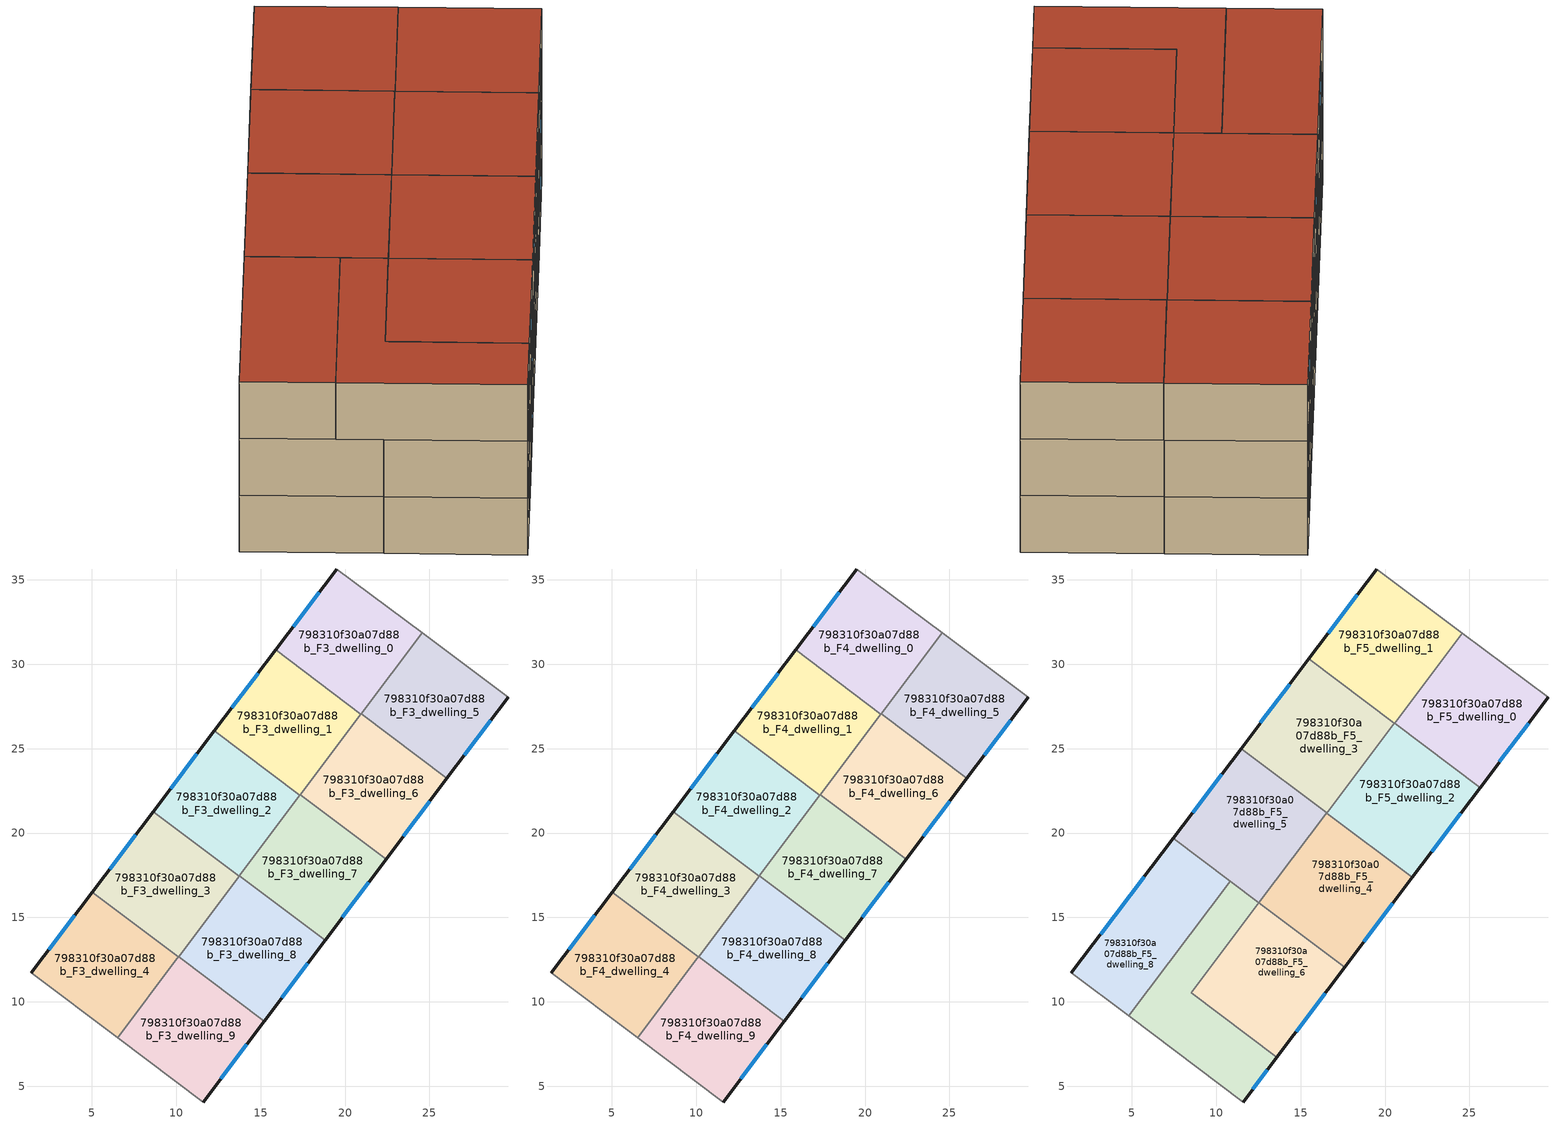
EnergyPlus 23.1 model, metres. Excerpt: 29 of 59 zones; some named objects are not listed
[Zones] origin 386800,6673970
798310f30a07d88b_F3_dwelling_0
 floor to 798310f30a07d88b_F2_dwelling_0 (EU_floor_Construction): 24.57,31.86 20.94,27.04 15.88,30.85 19.51,35.64 z9
 wall outside (EU_wall_Construction): 19.51,35.64 15.88,30.85 z9:12
 wall to 798310f30a07d88b_F3_dwelling_1 (EU_wall_Construction): 15.88,30.85 20.94,27.04 z9:12
 wall adiabatic (EU_wall_Construction): 20.96,27.07 24.57,31.86 19.51,35.64 z9:12
 wall to 798310f30a07d88b_F3_dwelling_6 (EU_wall_Construction): 20.94,27.04 20.96,27.07 z9:12
 window (EU_Window_Construction): 18.47,34.27 16.92,32.22 z9.86:11.14
798310f30a07d88b_F3_dwelling_1
 floor to 798310f30a07d88b_F2_dwelling_1 (EU_floor_Construction): 20.94,27.04 17.33,22.24 12.26,26.06 15.88,30.85 z9
 wall outside (EU_wall_Construction): 15.88,30.85 12.26,26.06 z9:12
 wall to 798310f30a07d88b_F3_dwelling_2 (EU_wall_Construction): 12.26,26.06 17.33,22.24 z9:12
 wall to 798310f30a07d88b_F3_dwelling_6 (EU_wall_Construction): 17.35,22.27 20.94,27.04 z9:12
 wall to 798310f30a07d88b_F3_dwelling_7 (EU_wall_Construction): 17.33,22.24 17.35,22.27 z9:12
 window (EU_Window_Construction): 14.85,29.48 13.29,27.43 z9.86:11.14
798310f30a07d88b_F3_dwelling_2
 floor to 798310f30a07d88b_F2_dwelling_2 (EU_floor_Construction): 17.33,22.24 13.72,17.45 8.64,21.27 12.26,26.06 z9
 wall outside (EU_wall_Construction): 12.26,26.06 8.64,21.27 z9:12
 wall to 798310f30a07d88b_F3_dwelling_3 (EU_wall_Construction): 8.64,21.27 13.72,17.45 z9:12
 wall to 798310f30a07d88b_F3_dwelling_7 (EU_wall_Construction): 13.74,17.48 17.33,22.24 z9:12
 wall to 798310f30a07d88b_F3_dwelling_8 (EU_wall_Construction): 13.72,17.45 13.74,17.48 z9:12
 window (EU_Window_Construction): 11.22,24.69 9.67,22.64 z9.86:11.14
798310f30a07d88b_F3_dwelling_3
 floor to 798310f30a07d88b_F2_dwelling_3 (EU_floor_Construction): 13.72,17.45 10.11,12.66 5.03,16.49 8.64,21.27 z9
 wall outside (EU_wall_Construction): 8.64,21.27 5.03,16.49 z9:12
 wall to 798310f30a07d88b_F3_dwelling_4 (EU_wall_Construction): 5.03,16.49 10.11,12.66 z9:12
 wall to 798310f30a07d88b_F3_dwelling_8 (EU_wall_Construction): 10.13,12.68 13.72,17.45 z9:12
 wall to 798310f30a07d88b_F3_dwelling_9 (EU_wall_Construction): 10.11,12.66 10.13,12.68 z9:12
 window (EU_Window_Construction): 7.61,19.91 6.06,17.86 z9.86:11.14
798310f30a07d88b_F3_dwelling_4
 floor to 798310f30a07d88b_F2_dwelling_4 (EU_floor_Construction): 10.11,12.66 6.52,7.89 1.42,11.72 5.03,16.49 z9
 wall outside (EU_wall_Construction): 5.03,16.49 1.42,11.72 z9:12
 wall adiabatic (EU_wall_Construction): 1.42,11.72 6.52,7.89 z9:12
 wall to 798310f30a07d88b_F3_dwelling_9 (EU_wall_Construction): 6.52,7.89 10.11,12.66 z9:12
 window (EU_Window_Construction): 4,15.13 2.45,13.09 z9.86:11.14
798310f30a07d88b_F3_dwelling_5
 floor to 798310f30a07d88b_F2_dwelling_5 (EU_floor_Construction): 29.65,28.05 26.03,23.25 20.96,27.07 24.57,31.86 z9
 wall outside (EU_wall_Construction): 26.03,23.25 29.65,28.05 z9:12
 wall to 798310f30a07d88b_F3_dwelling_6 (EU_wall_Construction): 20.96,27.07 26.03,23.25 z9:12
 wall adiabatic (EU_wall_Construction): 29.65,28.05 24.57,31.86 20.96,27.07 z9:12
 window (EU_Window_Construction): 27.07,24.62 28.62,26.68 z9.86:11.14
798310f30a07d88b_F3_dwelling_6
 floor to 798310f30a07d88b_F2_dwelling_6 (EU_floor_Construction): 26.03,23.25 22.42,18.45 17.35,22.27 20.96,27.07 z9
 wall outside (EU_wall_Construction): 22.42,18.45 26.03,23.25 z9:12
 wall to 798310f30a07d88b_F3_dwelling_7 (EU_wall_Construction): 17.35,22.27 22.42,18.45 z9:12
 window (EU_Window_Construction): 23.46,19.82 25,21.88 z9.86:11.14
798310f30a07d88b_F3_dwelling_7
 floor to 798310f30a07d88b_F2_dwelling_7 (EU_floor_Construction): 22.42,18.45 18.81,13.66 13.74,17.48 17.35,22.27 z9
 wall outside (EU_wall_Construction): 18.81,13.66 22.42,18.45 z9:12
 wall to 798310f30a07d88b_F3_dwelling_8 (EU_wall_Construction): 13.74,17.48 18.81,13.66 z9:12
 window (EU_Window_Construction): 19.85,15.03 21.39,17.08 z9.86:11.14
798310f30a07d88b_F3_dwelling_8
 floor to 798310f30a07d88b_F2_dwelling_8 (EU_floor_Construction): 18.81,13.66 15.2,8.86 10.13,12.68 13.74,17.48 z9
 wall outside (EU_wall_Construction): 15.2,8.86 18.81,13.66 z9:12
 wall to 798310f30a07d88b_F3_dwelling_9 (EU_wall_Construction): 10.13,12.68 15.2,8.86 z9:12
 window (EU_Window_Construction): 16.23,10.23 17.78,12.29 z9.86:11.14
798310f30a07d88b_F3_dwelling_9
 floor to 798310f30a07d88b_F2_dwelling_9 (EU_floor_Construction): 15.2,8.86 11.59,4.07 6.52,7.89 10.13,12.68 z9
 wall outside (EU_wall_Construction): 11.59,4.07 15.2,8.86 z9:12
 wall adiabatic (EU_wall_Construction): 6.52,7.89 11.59,4.07 z9:12
 window (EU_Window_Construction): 12.62,5.44 14.17,7.49 z9.86:11.14
798310f30a07d88b_F4_dwelling_0
 floor to 798310f30a07d88b_F3_dwelling_0 (EU_floor_Construction): 24.57,31.86 20.94,27.04 15.88,30.85 19.51,35.64 z12
 wall outside (EU_wall_Construction): 19.51,35.64 15.88,30.85 z12:15
 wall to 798310f30a07d88b_F4_dwelling_1 (EU_wall_Construction): 15.88,30.85 20.94,27.04 z12:15
 wall adiabatic (EU_wall_Construction): 20.96,27.07 24.57,31.86 19.51,35.64 z12:15
 wall to 798310f30a07d88b_F4_dwelling_6 (EU_wall_Construction): 20.94,27.04 20.96,27.07 z12:15
 window (EU_Window_Construction): 18.47,34.27 16.92,32.22 z12.86:14.14
 ceiling adiabatic (EU_roof_Construction): 20.94,27.04 24.57,31.86 19.51,35.64 15.88,30.85 z15
798310f30a07d88b_F4_dwelling_1
 floor to 798310f30a07d88b_F3_dwelling_1 (EU_floor_Construction): 20.94,27.04 17.33,22.24 12.26,26.06 15.88,30.85 z12
 wall outside (EU_wall_Construction): 15.88,30.85 12.26,26.06 z12:15
 wall to 798310f30a07d88b_F4_dwelling_2 (EU_wall_Construction): 12.26,26.06 17.33,22.24 z12:15
 wall to 798310f30a07d88b_F4_dwelling_6 (EU_wall_Construction): 17.35,22.27 20.94,27.04 z12:15
 wall to 798310f30a07d88b_F4_dwelling_7 (EU_wall_Construction): 17.33,22.24 17.35,22.27 z12:15
 window (EU_Window_Construction): 14.85,29.48 13.29,27.43 z12.86:14.14
 ceiling adiabatic (EU_roof_Construction): 17.33,22.24 20.55,26.52 15.49,30.33 12.26,26.06 z15
798310f30a07d88b_F4_dwelling_2
 floor to 798310f30a07d88b_F3_dwelling_2 (EU_floor_Construction): 17.33,22.24 13.72,17.45 8.64,21.27 12.26,26.06 z12
 wall outside (EU_wall_Construction): 12.26,26.06 8.64,21.27 z12:15
 wall to 798310f30a07d88b_F4_dwelling_3 (EU_wall_Construction): 8.64,21.27 13.72,17.45 z12:15
 wall to 798310f30a07d88b_F4_dwelling_7 (EU_wall_Construction): 13.74,17.48 17.33,22.24 z12:15
 wall to 798310f30a07d88b_F4_dwelling_8 (EU_wall_Construction): 13.72,17.45 13.74,17.48 z12:15
 window (EU_Window_Construction): 11.22,24.69 9.67,22.64 z12.86:14.14
798310f30a07d88b_F4_dwelling_3
 floor to 798310f30a07d88b_F3_dwelling_3 (EU_floor_Construction): 13.72,17.45 10.11,12.66 5.03,16.49 8.64,21.27 z12
 wall outside (EU_wall_Construction): 8.64,21.27 5.03,16.49 z12:15
 wall to 798310f30a07d88b_F4_dwelling_4 (EU_wall_Construction): 5.03,16.49 10.11,12.66 z12:15
 wall to 798310f30a07d88b_F4_dwelling_8 (EU_wall_Construction): 10.13,12.68 13.72,17.45 z12:15
 wall to 798310f30a07d88b_F4_dwelling_9 (EU_wall_Construction): 10.11,12.66 10.13,12.68 z12:15
 window (EU_Window_Construction): 7.61,19.91 6.06,17.86 z12.86:14.14
798310f30a07d88b_F4_dwelling_4
 floor to 798310f30a07d88b_F3_dwelling_4 (EU_floor_Construction): 10.11,12.66 6.52,7.89 1.42,11.72 5.03,16.49 z12
 wall outside (EU_wall_Construction): 5.03,16.49 1.42,11.72 z12:15
 wall adiabatic (EU_wall_Construction): 1.42,11.72 6.52,7.89 z12:15
 wall to 798310f30a07d88b_F4_dwelling_9 (EU_wall_Construction): 6.52,7.89 10.11,12.66 z12:15
 window (EU_Window_Construction): 4,15.13 2.45,13.09 z12.86:14.14
798310f30a07d88b_F4_dwelling_5
 floor to 798310f30a07d88b_F3_dwelling_5 (EU_floor_Construction): 29.65,28.05 26.03,23.25 20.96,27.07 24.57,31.86 z12
 wall outside (EU_wall_Construction): 26.03,23.25 29.65,28.05 z12:15
 wall to 798310f30a07d88b_F4_dwelling_6 (EU_wall_Construction): 20.96,27.07 26.03,23.25 z12:15
 wall adiabatic (EU_wall_Construction): 29.65,28.05 24.57,31.86 20.96,27.07 z12:15
 window (EU_Window_Construction): 27.07,24.62 28.62,26.68 z12.86:14.14
 ceiling adiabatic (EU_roof_Construction): 26.03,23.25 29.65,28.05 24.58,31.84 20.98,27.06 z15
798310f30a07d88b_F4_dwelling_6
 floor to 798310f30a07d88b_F3_dwelling_6 (EU_floor_Construction): 26.03,23.25 22.42,18.45 17.35,22.27 20.96,27.07 z12
 wall outside (EU_wall_Construction): 22.42,18.45 26.03,23.25 z12:15
 wall to 798310f30a07d88b_F4_dwelling_7 (EU_wall_Construction): 17.35,22.27 22.42,18.45 z12:15
 window (EU_Window_Construction): 23.46,19.82 25,21.88 z12.86:14.14
798310f30a07d88b_F4_dwelling_7
 floor to 798310f30a07d88b_F3_dwelling_7 (EU_floor_Construction): 22.42,18.45 18.81,13.66 13.74,17.48 17.35,22.27 z12
 wall outside (EU_wall_Construction): 18.81,13.66 22.42,18.45 z12:15
 wall to 798310f30a07d88b_F4_dwelling_8 (EU_wall_Construction): 13.74,17.48 18.81,13.66 z12:15
 window (EU_Window_Construction): 19.85,15.03 21.39,17.08 z12.86:14.14
798310f30a07d88b_F4_dwelling_8
 floor to 798310f30a07d88b_F3_dwelling_8 (EU_floor_Construction): 18.81,13.66 15.2,8.86 10.13,12.68 13.74,17.48 z12
 wall outside (EU_wall_Construction): 15.2,8.86 18.81,13.66 z12:15
 wall to 798310f30a07d88b_F4_dwelling_9 (EU_wall_Construction): 10.13,12.68 15.2,8.86 z12:15
 window (EU_Window_Construction): 16.23,10.23 17.78,12.29 z12.86:14.14
798310f30a07d88b_F4_dwelling_9
 floor to 798310f30a07d88b_F3_dwelling_9 (EU_floor_Construction): 15.2,8.86 11.59,4.07 6.52,7.89 10.13,12.68 z12
 wall outside (EU_wall_Construction): 11.59,4.07 15.2,8.86 z12:15
 wall adiabatic (EU_wall_Construction): 6.52,7.89 11.59,4.07 z12:15
 window (EU_Window_Construction): 12.62,5.44 14.17,7.49 z12.86:14.14
798310f30a07d88b_F5_dwelling_0
 floor to 798310f30a07d88b_F4_dwelling_6 (EU_floor_Construction): 26.03,23.25 25.62,22.7 20.57,26.51 20.98,27.06 z15
 floor adiabatic (EU_floor_Construction): 29.65,28.05 25.62,22.7 26.03,23.25 20.98,27.06 24.58,31.84 z15
 wall outside (EU_wall_Construction): 25.62,22.7 29.65,28.05 z15:18
 wall to 798310f30a07d88b_F5_dwelling_1 (EU_wall_Construction): 24.58,31.84 20.57,26.51 z15:18
 wall adiabatic (EU_wall_Construction): 29.65,28.05 24.58,31.84 z15:18
 wall to 798310f30a07d88b_F5_dwelling_2 (EU_wall_Construction): 20.57,26.51 25.62,22.7 z15:18
 window (EU_Window_Construction): 26.77,24.23 28.5,26.52 z15.86:17.14
 roof outside (EU_roof_Construction): 25.62,22.7 29.65,28.05 24.58,31.84 20.57,26.51 z18
798310f30a07d88b_F5_dwelling_1
 floor to 798310f30a07d88b_F4_dwelling_1 (EU_floor_Construction): 20.94,27.04 20.55,26.52 15.49,30.33 15.88,30.85 z15
 floor to 798310f30a07d88b_F4_dwelling_5 (EU_floor_Construction): 24.58,31.84 20.98,27.06 20.96,27.07 24.57,31.86 z15
 floor to 798310f30a07d88b_F4_dwelling_6 (EU_floor_Construction): 20.98,27.06 20.57,26.51 20.55,26.52 20.96,27.07 z15
 floor adiabatic (EU_floor_Construction): 24.57,31.86 20.94,27.04 15.88,30.85 19.51,35.64 24.58,31.84 z15
 wall outside (EU_wall_Construction): 19.51,35.64 15.49,30.33 z15:18
 wall adiabatic (EU_wall_Construction): 24.58,31.84 19.51,35.64 z15:18
 wall to 798310f30a07d88b_F5_dwelling_3 (EU_wall_Construction): 15.49,30.33 20.55,26.52 z15:18
 wall to 798310f30a07d88b_F5_dwelling_2 (EU_wall_Construction): 20.55,26.52 20.57,26.51 z15:18
 window (EU_Window_Construction): 18.36,34.13 16.64,31.85 z15.86:17.14
 roof outside (EU_roof_Construction): 20.57,26.51 24.58,31.84 19.51,35.64 15.49,30.33 z18
798310f30a07d88b_F5_dwelling_2
 floor to 798310f30a07d88b_F4_dwelling_6 (EU_floor_Construction): 25.62,22.7 22.42,18.45 17.36,22.27 20.55,26.52 z15
 floor to 798310f30a07d88b_F4_dwelling_7 (EU_floor_Construction): 22.42,18.45 21.61,17.37 16.54,21.19 17.36,22.27 z15
 wall outside (EU_wall_Construction): 21.61,17.37 25.62,22.7 z15:18
 wall to 798310f30a07d88b_F5_dwelling_3 (EU_wall_Construction): 20.55,26.52 16.54,21.19 z15:18
 wall to 798310f30a07d88b_F5_dwelling_4 (EU_wall_Construction): 16.54,21.19 21.61,17.37 z15:18
 window (EU_Window_Construction): 22.76,18.89 24.48,21.18 z15.86:17.14
 roof outside (EU_roof_Construction): 21.61,17.37 25.62,22.7 20.55,26.52 16.54,21.19 z18
798310f30a07d88b_F5_dwelling_3
 floor to 798310f30a07d88b_F4_dwelling_2 (EU_floor_Construction): 17.33,22.24 16.54,21.19 11.47,25.01 12.26,26.06 z15
 floor adiabatic (EU_floor_Construction): 20.55,26.52 16.54,21.19 17.33,22.24 12.26,26.06 15.49,30.33 z15
 wall outside (EU_wall_Construction): 15.49,30.33 11.47,25.01 z15:18
 wall to 798310f30a07d88b_F5_dwelling_5 (EU_wall_Construction): 11.47,25.01 16.53,21.19 z15:18
 window (EU_Window_Construction): 14.34,28.81 12.61,26.53 z15.86:17.14
 roof outside (EU_roof_Construction): 16.54,21.19 20.55,26.52 15.49,30.33 11.47,25.01 z18
798310f30a07d88b_F5_dwelling_4
 floor to 798310f30a07d88b_F4_dwelling_7 (EU_floor_Construction): 21.61,17.37 18.81,13.66 13.74,17.48 16.54,21.19 z15
 floor to 798310f30a07d88b_F4_dwelling_8 (EU_floor_Construction): 18.81,13.66 17.6,12.05 12.53,15.87 13.74,17.48 z15
 wall outside (EU_wall_Construction): 17.6,12.05 21.61,17.37 z15:18
 wall to 798310f30a07d88b_F5_dwelling_5 (EU_wall_Construction): 16.53,21.19 12.53,15.87 z15:18
 wall to 798310f30a07d88b_F5_dwelling_6 (EU_wall_Construction): 12.53,15.87 17.6,12.05 z15:18
 window (EU_Window_Construction): 18.74,13.57 20.46,15.85 z15.86:17.14
 roof outside (EU_roof_Construction): 17.6,12.05 21.61,17.37 16.53,21.19 12.53,15.87 z18
798310f30a07d88b_F5_dwelling_5
 floor to 798310f30a07d88b_F4_dwelling_2 (EU_floor_Construction): 16.53,21.19 13.72,17.45 8.64,21.27 11.47,25.01 z15
 floor to 798310f30a07d88b_F4_dwelling_3 (EU_floor_Construction): 13.72,17.45 12.53,15.87 7.45,19.69 8.64,21.27 z15
 wall outside (EU_wall_Construction): 11.47,25.01 7.45,19.69 z15:18
 wall to 798310f30a07d88b_F5_dwelling_8 (EU_wall_Construction): 7.45,19.69 10.82,17.15 z15:18
 wall to 798310f30a07d88b_F5_dwelling_7 (EU_wall_Construction): 10.82,17.15 12.52,15.87 z15:18
 window (EU_Window_Construction): 10.32,23.49 8.59,21.21 z15.86:17.14
 roof outside (EU_roof_Construction): 12.53,15.87 16.53,21.19 11.47,25.01 7.45,19.69 z18
798310f30a07d88b_F5_dwelling_6
 floor outside (EU_floor_Construction): 12.52,15.87 10.13,12.68 8.52,10.55 z15
 floor to 798310f30a07d88b_F4_dwelling_8 (EU_floor_Construction): 17.6,12.05 15.2,8.86 10.13,12.68 12.53,15.87 z15
 floor to 798310f30a07d88b_F4_dwelling_9 (EU_floor_Construction): 15.2,8.86 13.59,6.73 8.52,10.55 10.13,12.68 z15
 wall outside (EU_wall_Construction): 13.59,6.73 17.6,12.05 z15:18
 wall to 798310f30a07d88b_F5_dwelling_7 (EU_wall_Construction): 12.52,15.87 8.51,10.55 13.59,6.73 z15:18
 window (EU_Window_Construction): 14.74,8.25 16.45,10.53 z15.86:17.14
 roof outside (EU_roof_Construction): 13.59,6.73 17.6,12.05 12.52,15.87 8.51,10.55 z18
798310f30a07d88b_F5_dwelling_7
 floor to 798310f30a07d88b_F4_dwelling_4 (EU_floor_Construction): 10.11,12.67 8.51,10.55 6.52,7.89 4.82,9.17 8.41,13.94 z15
 floor to 798310f30a07d88b_F4_dwelling_9 (EU_floor_Construction): 13.59,6.73 11.59,4.07 6.52,7.89 8.52,10.55 z15
 floor to 798310f30a07d88b_F4_dwelling_3 (EU_floor_Construction): 12.52,15.87 10.11,12.67 8.41,13.94 10.82,17.15 z15
 wall outside (EU_wall_Construction): 11.59,4.07 13.59,6.73 z15:18
 wall adiabatic (EU_wall_Construction): 4.82,9.17 11.59,4.07 z15:18
 wall to 798310f30a07d88b_F5_dwelling_8 (EU_wall_Construction): 10.82,17.15 4.82,9.17 z15:18
 window (EU_Window_Construction): 12.16,4.83 13.02,5.97 z15.86:17.14
 roof outside (EU_roof_Construction): 11.59,4.07 13.59,6.73 8.51,10.55 12.52,15.87 10.82,17.15 4.82,9.17 z18
798310f30a07d88b_F5_dwelling_8
 floor to 798310f30a07d88b_F4_dwelling_4 (EU_floor_Construction): 8.41,13.94 4.82,9.17 1.42,11.72 5.03,16.49 z15
 floor to 798310f30a07d88b_F4_dwelling_3 (EU_floor_Construction): 10.82,17.15 8.41,13.94 5.03,16.49 7.45,19.69 z15
 wall outside (EU_wall_Construction): 7.45,19.69 1.42,11.72 z15:18
 wall adiabatic (EU_wall_Construction): 1.42,11.72 4.82,9.17 z15:18
 window (EU_Window_Construction): 5.72,17.42 3.14,14 z15.86:17.14
 roof outside (EU_roof_Construction): 4.82,9.17 10.82,17.15 7.45,19.69 1.42,11.72 z18
[Building]
EU S2 Campaign: North Axis=0; Terrain=City; Solar Distribution=FullExterior
[Site:Location]
Helsinki-Vantaa.AP: Latitude=60.317; Longitude=24.963; Time Zone=2; Elevation=54.6
[SizingPeriod:WeatherFileDays]
AnnualSizingPeriod: Begin Month=1; Begin Day of Month=1; End Month=12; End Day of Month=31; Day of Week for Start Day=Monday; Use Weather File Daylight Saving Period=No; Use Weather File Rain and Snow Indicators=No
[MATERIAL]
EU_InternalMass_Material: Roughness=MediumRough; Thickness=0.1; Conductivity=1; Density=1800; Specific Heat=900; Thermal Absorptance=0.9; Solar Absorptance=0.7; Visible Absorptance=0.7
[MATERIAL:NOMASS] Roughness=MediumRough; Thermal Absorptance=0.9; Solar Absorptance=0.7; Visible Absorptance=0.7
Name | Thermal Resistance
EU_wall_NoMass | 1.10183
EU_roof_NoMass; EU_floor_NoMass | 1.70606
[WINDOWMATERIAL:SIMPLEGLAZINGSYSTEM]
EU_Window_SimpleGlazing: UFactor=3.11035; Solar Heat Gain Coefficient=0.8; Visible Transmittance=0.8
[CONSTRUCTION]
EU_wall_Construction: EU_wall_NoMass
EU_roof_Construction: EU_roof_NoMass
EU_floor_Construction: EU_floor_NoMass
EU_Window_Construction: EU_Window_SimpleGlazing
EU_InternalMass_Construction: EU_InternalMass_Material
[ZONE] Type=1; Multiplier=1; Ceiling Height=autocalculate; Floor Area=autocalculate; Part of Total Floor Area=Yes
Name | Volume
798310f30a07d88b_F3_dwelling_0; 798310f30a07d88b_F4_dwelling_0 | 114.333
798310f30a07d88b_F5_dwelling_0 | 127.025
798310f30a07d88b_F3_dwelling_1; 798310f30a07d88b_F4_dwelling_1 | 114.335
798310f30a07d88b_F5_dwelling_1; 798310f30a07d88b_F5_dwelling_3 | 127.042
798310f30a07d88b_F3_dwelling_2; 798310f30a07d88b_F4_dwelling_2 | 114.326
798310f30a07d88b_F5_dwelling_2 | 127.03
798310f30a07d88b_F3_dwelling_3; 798310f30a07d88b_F4_dwelling_3 | 114.339
798310f30a07d88b_F3_dwelling_4; 798310f30a07d88b_F4_dwelling_4; 798310f30a07d88b_F3_dwelling_5; 798310f30a07d88b_F4_dwelling_5 | 114.328
798310f30a07d88b_F5_dwelling_4 | 127.023
798310f30a07d88b_F5_dwelling_5 | 127.048
798310f30a07d88b_F3_dwelling_6; 798310f30a07d88b_F4_dwelling_6 | 114.318
798310f30a07d88b_F5_dwelling_6 | 127.041
798310f30a07d88b_F3_dwelling_7; 798310f30a07d88b_F4_dwelling_7 | 114.341
798310f30a07d88b_F5_dwelling_7 | 127.034
798310f30a07d88b_F3_dwelling_8; 798310f30a07d88b_F4_dwelling_8 | 114.316
798310f30a07d88b_F5_dwelling_8 | 127.037
798310f30a07d88b_F3_dwelling_9; 798310f30a07d88b_F4_dwelling_9 | 114.319
[INTERNALMASS] Construction=EU_InternalMass_Construction
Name | Zone or ZoneList | Surface Area
798310f30a07d88b_F3_dwelling_0_EU_InternalMass | 798310f30a07d88b_F3_dwelling_0 | 38.1104
798310f30a07d88b_F3_dwelling_1_EU_InternalMass | 798310f30a07d88b_F3_dwelling_1 | 38.1119
798310f30a07d88b_F3_dwelling_2_EU_InternalMass | 798310f30a07d88b_F3_dwelling_2 | 38.1087
798310f30a07d88b_F3_dwelling_3_EU_InternalMass | 798310f30a07d88b_F3_dwelling_3 | 38.113
798310f30a07d88b_F3_dwelling_4_EU_InternalMass | 798310f30a07d88b_F3_dwelling_4 | 38.1093
798310f30a07d88b_F3_dwelling_5_EU_InternalMass | 798310f30a07d88b_F3_dwelling_5 | 38.1093
798310f30a07d88b_F3_dwelling_6_EU_InternalMass | 798310f30a07d88b_F3_dwelling_6 | 38.1056
798310f30a07d88b_F3_dwelling_7_EU_InternalMass | 798310f30a07d88b_F3_dwelling_7 | 38.1138
798310f30a07d88b_F3_dwelling_8_EU_InternalMass | 798310f30a07d88b_F3_dwelling_8 | 38.1051
798310f30a07d88b_F3_dwelling_9_EU_InternalMass | 798310f30a07d88b_F3_dwelling_9 | 38.1063
798310f30a07d88b_F4_dwelling_0_EU_InternalMass | 798310f30a07d88b_F4_dwelling_0 | 38.1104
798310f30a07d88b_F4_dwelling_1_EU_InternalMass | 798310f30a07d88b_F4_dwelling_1 | 38.1119
798310f30a07d88b_F4_dwelling_2_EU_InternalMass | 798310f30a07d88b_F4_dwelling_2 | 38.1087
798310f30a07d88b_F4_dwelling_3_EU_InternalMass | 798310f30a07d88b_F4_dwelling_3 | 38.113
798310f30a07d88b_F4_dwelling_4_EU_InternalMass | 798310f30a07d88b_F4_dwelling_4 | 38.1093
798310f30a07d88b_F4_dwelling_5_EU_InternalMass | 798310f30a07d88b_F4_dwelling_5 | 38.1093
798310f30a07d88b_F4_dwelling_6_EU_InternalMass | 798310f30a07d88b_F4_dwelling_6 | 38.1056
798310f30a07d88b_F4_dwelling_7_EU_InternalMass | 798310f30a07d88b_F4_dwelling_7 | 38.1138
798310f30a07d88b_F4_dwelling_8_EU_InternalMass | 798310f30a07d88b_F4_dwelling_8 | 38.1051
798310f30a07d88b_F4_dwelling_9_EU_InternalMass | 798310f30a07d88b_F4_dwelling_9 | 38.1063
798310f30a07d88b_F5_dwelling_0_EU_InternalMass | 798310f30a07d88b_F5_dwelling_0 | 42.3405
798310f30a07d88b_F5_dwelling_1_EU_InternalMass | 798310f30a07d88b_F5_dwelling_1 | 42.3458
798310f30a07d88b_F5_dwelling_2_EU_InternalMass | 798310f30a07d88b_F5_dwelling_2 | 42.3426
798310f30a07d88b_F5_dwelling_3_EU_InternalMass | 798310f30a07d88b_F5_dwelling_3 | 42.3453
798310f30a07d88b_F5_dwelling_4_EU_InternalMass | 798310f30a07d88b_F5_dwelling_4 | 42.3401
798310f30a07d88b_F5_dwelling_5_EU_InternalMass | 798310f30a07d88b_F5_dwelling_5 | 42.349
798310f30a07d88b_F5_dwelling_6_EU_InternalMass | 798310f30a07d88b_F5_dwelling_6 | 42.3477
798310f30a07d88b_F5_dwelling_7_EU_InternalMass | 798310f30a07d88b_F5_dwelling_7 | 42.3447
798310f30a07d88b_F5_dwelling_8_EU_InternalMass | 798310f30a07d88b_F5_dwelling_8 | 42.346
[OTHEREQUIPMENT] Fuel Type=Electricity; Design Level Calculation Method=Watts/Area; Power per Zone Floor Area=1; Fraction Latent=0; Fraction Radiant=0; Fraction Lost=0; Carbon Dioxide Generation Rate=0; EndUse Subcategory=EU_Step8_InternalGains
Name | Zone or ZoneList or Space or SpaceList | Schedule
EU_Step8_InternalGain_798310f30a07d88b_F3_dwelling_0_f000 | 798310f30a07d88b_F3_dwelling_0 | EU_Step8_GainSchedule_798310f30a07d88b_F3_dwelling_0_f000
EU_Step8_InternalGain_798310f30a07d88b_F3_dwelling_1_f000 | 798310f30a07d88b_F3_dwelling_1 | EU_Step8_GainSchedule_798310f30a07d88b_F3_dwelling_1_f000
EU_Step8_InternalGain_798310f30a07d88b_F3_dwelling_2_f000 | 798310f30a07d88b_F3_dwelling_2 | EU_Step8_GainSchedule_798310f30a07d88b_F3_dwelling_2_f000
EU_Step8_InternalGain_798310f30a07d88b_F3_dwelling_3_f000 | 798310f30a07d88b_F3_dwelling_3 | EU_Step8_GainSchedule_798310f30a07d88b_F3_dwelling_3_f000
EU_Step8_InternalGain_798310f30a07d88b_F3_dwelling_4_f000 | 798310f30a07d88b_F3_dwelling_4 | EU_Step8_GainSchedule_798310f30a07d88b_F3_dwelling_4_f000
EU_Step8_InternalGain_798310f30a07d88b_F3_dwelling_5_f000 | 798310f30a07d88b_F3_dwelling_5 | EU_Step8_GainSchedule_798310f30a07d88b_F3_dwelling_5_f000
EU_Step8_InternalGain_798310f30a07d88b_F3_dwelling_6_f000 | 798310f30a07d88b_F3_dwelling_6 | EU_Step8_GainSchedule_798310f30a07d88b_F3_dwelling_6_f000
EU_Step8_InternalGain_798310f30a07d88b_F3_dwelling_7_f000 | 798310f30a07d88b_F3_dwelling_7 | EU_Step8_GainSchedule_798310f30a07d88b_F3_dwelling_7_f000
EU_Step8_InternalGain_798310f30a07d88b_F3_dwelling_8_f000 | 798310f30a07d88b_F3_dwelling_8 | EU_Step8_GainSchedule_798310f30a07d88b_F3_dwelling_8_f000
EU_Step8_InternalGain_798310f30a07d88b_F3_dwelling_9_f000 | 798310f30a07d88b_F3_dwelling_9 | EU_Step8_GainSchedule_798310f30a07d88b_F3_dwelling_9_f000
EU_Step8_InternalGain_798310f30a07d88b_F4_dwelling_0_f000 | 798310f30a07d88b_F4_dwelling_0 | EU_Step8_GainSchedule_798310f30a07d88b_F4_dwelling_0_f000
EU_Step8_InternalGain_798310f30a07d88b_F4_dwelling_1_f000 | 798310f30a07d88b_F4_dwelling_1 | EU_Step8_GainSchedule_798310f30a07d88b_F4_dwelling_1_f000
EU_Step8_InternalGain_798310f30a07d88b_F4_dwelling_2_f000 | 798310f30a07d88b_F4_dwelling_2 | EU_Step8_GainSchedule_798310f30a07d88b_F4_dwelling_2_f000
EU_Step8_InternalGain_798310f30a07d88b_F4_dwelling_3_f000 | 798310f30a07d88b_F4_dwelling_3 | EU_Step8_GainSchedule_798310f30a07d88b_F4_dwelling_3_f000
EU_Step8_InternalGain_798310f30a07d88b_F4_dwelling_4_f000 | 798310f30a07d88b_F4_dwelling_4 | EU_Step8_GainSchedule_798310f30a07d88b_F4_dwelling_4_f000
EU_Step8_InternalGain_798310f30a07d88b_F4_dwelling_5_f000 | 798310f30a07d88b_F4_dwelling_5 | EU_Step8_GainSchedule_798310f30a07d88b_F4_dwelling_5_f000
EU_Step8_InternalGain_798310f30a07d88b_F4_dwelling_6_f000 | 798310f30a07d88b_F4_dwelling_6 | EU_Step8_GainSchedule_798310f30a07d88b_F4_dwelling_6_f000
EU_Step8_InternalGain_798310f30a07d88b_F4_dwelling_7_f000 | 798310f30a07d88b_F4_dwelling_7 | EU_Step8_GainSchedule_798310f30a07d88b_F4_dwelling_7_f000
EU_Step8_InternalGain_798310f30a07d88b_F4_dwelling_8_f000 | 798310f30a07d88b_F4_dwelling_8 | EU_Step8_GainSchedule_798310f30a07d88b_F4_dwelling_8_f000
EU_Step8_InternalGain_798310f30a07d88b_F4_dwelling_9_f000 | 798310f30a07d88b_F4_dwelling_9 | EU_Step8_GainSchedule_798310f30a07d88b_F4_dwelling_9_f000
EU_Step8_InternalGain_798310f30a07d88b_F5_dwelling_0_f000 | 798310f30a07d88b_F5_dwelling_0 | EU_Step8_GainSchedule_798310f30a07d88b_F5_dwelling_0_f000
EU_Step8_InternalGain_798310f30a07d88b_F5_dwelling_1_f000 | 798310f30a07d88b_F5_dwelling_1 | EU_Step8_GainSchedule_798310f30a07d88b_F5_dwelling_1_f000
EU_Step8_InternalGain_798310f30a07d88b_F5_dwelling_2_f000 | 798310f30a07d88b_F5_dwelling_2 | EU_Step8_GainSchedule_798310f30a07d88b_F5_dwelling_2_f000
EU_Step8_InternalGain_798310f30a07d88b_F5_dwelling_3_f000 | 798310f30a07d88b_F5_dwelling_3 | EU_Step8_GainSchedule_798310f30a07d88b_F5_dwelling_3_f000
EU_Step8_InternalGain_798310f30a07d88b_F5_dwelling_4_f000 | 798310f30a07d88b_F5_dwelling_4 | EU_Step8_GainSchedule_798310f30a07d88b_F5_dwelling_4_f000
EU_Step8_InternalGain_798310f30a07d88b_F5_dwelling_5_f000 | 798310f30a07d88b_F5_dwelling_5 | EU_Step8_GainSchedule_798310f30a07d88b_F5_dwelling_5_f000
EU_Step8_InternalGain_798310f30a07d88b_F5_dwelling_6_f000 | 798310f30a07d88b_F5_dwelling_6 | EU_Step8_GainSchedule_798310f30a07d88b_F5_dwelling_6_f000
EU_Step8_InternalGain_798310f30a07d88b_F5_dwelling_7_f000 | 798310f30a07d88b_F5_dwelling_7 | EU_Step8_GainSchedule_798310f30a07d88b_F5_dwelling_7_f000
EU_Step8_InternalGain_798310f30a07d88b_F5_dwelling_8_f000 | 798310f30a07d88b_F5_dwelling_8 | EU_Step8_GainSchedule_798310f30a07d88b_F5_dwelling_8_f000
[ZONEVENTILATION:DESIGNFLOWRATE] Schedule=EU_AlwaysOn; Design Flow Rate Calculation Method=AirChanges/Hour; Air Changes per Hour=0.756316; Ventilation Type=Natural; Fan Pressure Rise=0; Fan Total Efficiency=1; Constant Term Coefficient=1; Temperature Term Coefficient=0; Velocity Term Coefficient=0; Velocity Squared Term Coefficient=0; Minimum Indoor Temperature=-100; Maximum Indoor Temperature=100; Delta Temperature=-100; Minimum Outdoor Temperature=-100; Maximum Outdoor Temperature=100; Maximum Wind Speed=40
Name | Zone or ZoneList or Space or SpaceList
EU_ConstantAir_798310f30a07d88b_F3_dwelling_0 | 798310f30a07d88b_F3_dwelling_0
EU_ConstantAir_798310f30a07d88b_F3_dwelling_1 | 798310f30a07d88b_F3_dwelling_1
EU_ConstantAir_798310f30a07d88b_F3_dwelling_2 | 798310f30a07d88b_F3_dwelling_2
EU_ConstantAir_798310f30a07d88b_F3_dwelling_3 | 798310f30a07d88b_F3_dwelling_3
EU_ConstantAir_798310f30a07d88b_F3_dwelling_4 | 798310f30a07d88b_F3_dwelling_4
EU_ConstantAir_798310f30a07d88b_F3_dwelling_5 | 798310f30a07d88b_F3_dwelling_5
EU_ConstantAir_798310f30a07d88b_F3_dwelling_6 | 798310f30a07d88b_F3_dwelling_6
EU_ConstantAir_798310f30a07d88b_F3_dwelling_7 | 798310f30a07d88b_F3_dwelling_7
EU_ConstantAir_798310f30a07d88b_F3_dwelling_8 | 798310f30a07d88b_F3_dwelling_8
EU_ConstantAir_798310f30a07d88b_F3_dwelling_9 | 798310f30a07d88b_F3_dwelling_9
EU_ConstantAir_798310f30a07d88b_F4_dwelling_0 | 798310f30a07d88b_F4_dwelling_0
EU_ConstantAir_798310f30a07d88b_F4_dwelling_1 | 798310f30a07d88b_F4_dwelling_1
EU_ConstantAir_798310f30a07d88b_F4_dwelling_2 | 798310f30a07d88b_F4_dwelling_2
EU_ConstantAir_798310f30a07d88b_F4_dwelling_3 | 798310f30a07d88b_F4_dwelling_3
EU_ConstantAir_798310f30a07d88b_F4_dwelling_4 | 798310f30a07d88b_F4_dwelling_4
EU_ConstantAir_798310f30a07d88b_F4_dwelling_5 | 798310f30a07d88b_F4_dwelling_5
EU_ConstantAir_798310f30a07d88b_F4_dwelling_6 | 798310f30a07d88b_F4_dwelling_6
EU_ConstantAir_798310f30a07d88b_F4_dwelling_7 | 798310f30a07d88b_F4_dwelling_7
EU_ConstantAir_798310f30a07d88b_F4_dwelling_8 | 798310f30a07d88b_F4_dwelling_8
EU_ConstantAir_798310f30a07d88b_F4_dwelling_9 | 798310f30a07d88b_F4_dwelling_9
EU_ConstantAir_798310f30a07d88b_F5_dwelling_0 | 798310f30a07d88b_F5_dwelling_0
EU_ConstantAir_798310f30a07d88b_F5_dwelling_1 | 798310f30a07d88b_F5_dwelling_1
EU_ConstantAir_798310f30a07d88b_F5_dwelling_2 | 798310f30a07d88b_F5_dwelling_2
EU_ConstantAir_798310f30a07d88b_F5_dwelling_3 | 798310f30a07d88b_F5_dwelling_3
EU_ConstantAir_798310f30a07d88b_F5_dwelling_4 | 798310f30a07d88b_F5_dwelling_4
EU_ConstantAir_798310f30a07d88b_F5_dwelling_5 | 798310f30a07d88b_F5_dwelling_5
EU_ConstantAir_798310f30a07d88b_F5_dwelling_6 | 798310f30a07d88b_F5_dwelling_6
EU_ConstantAir_798310f30a07d88b_F5_dwelling_7 | 798310f30a07d88b_F5_dwelling_7
EU_ConstantAir_798310f30a07d88b_F5_dwelling_8 | 798310f30a07d88b_F5_dwelling_8
[HVACTEMPLATE:ZONE:IDEALLOADSAIRSYSTEM] System Availability Schedule=EU_AlwaysOn; Maximum Heating Supply Air Temperature=50; Minimum Cooling Supply Air Temperature=13; Maximum Heating Supply Air Humidity Ratio=0.0156; Minimum Cooling Supply Air Humidity Ratio=0.0077; Heating Limit=NoLimit; Cooling Limit=NoLimit; Heating Availability Schedule=EU_AlwaysOn; Cooling Availability Schedule=EU_CoolingOff; Dehumidification Control Type=ConstantSensibleHeatRatio; Cooling Sensible Heat Ratio=0.7; Dehumidification Setpoint=60; Humidification Control Type=None; Humidification Setpoint=30; Outdoor Air Method=None; Outdoor Air Flow Rate per Person=0.00944; Outdoor Air Flow Rate per Zone Floor Area=0; Outdoor Air Flow Rate per Zone=0; Demand Controlled Ventilation Type=None; Outdoor Air Economizer Type=NoEconomizer; Heat Recovery Type=None; Sensible Heat Recovery Effectiveness=0.7; Latent Heat Recovery Effectiveness=0.65
Name | Template Thermostat
798310f30a07d88b_F3_dwelling_0 | EU_HeatOnly_798310f30a07d88b_F3_dwelling_0
798310f30a07d88b_F3_dwelling_1 | EU_HeatOnly_798310f30a07d88b_F3_dwelling_1
798310f30a07d88b_F3_dwelling_2 | EU_HeatOnly_798310f30a07d88b_F3_dwelling_2
798310f30a07d88b_F3_dwelling_3 | EU_HeatOnly_798310f30a07d88b_F3_dwelling_3
798310f30a07d88b_F3_dwelling_4 | EU_HeatOnly_798310f30a07d88b_F3_dwelling_4
798310f30a07d88b_F3_dwelling_5 | EU_HeatOnly_798310f30a07d88b_F3_dwelling_5
798310f30a07d88b_F3_dwelling_6 | EU_HeatOnly_798310f30a07d88b_F3_dwelling_6
798310f30a07d88b_F3_dwelling_7 | EU_HeatOnly_798310f30a07d88b_F3_dwelling_7
798310f30a07d88b_F3_dwelling_8 | EU_HeatOnly_798310f30a07d88b_F3_dwelling_8
798310f30a07d88b_F3_dwelling_9 | EU_HeatOnly_798310f30a07d88b_F3_dwelling_9
798310f30a07d88b_F4_dwelling_0 | EU_HeatOnly_798310f30a07d88b_F4_dwelling_0
798310f30a07d88b_F4_dwelling_1 | EU_HeatOnly_798310f30a07d88b_F4_dwelling_1
798310f30a07d88b_F4_dwelling_2 | EU_HeatOnly_798310f30a07d88b_F4_dwelling_2
798310f30a07d88b_F4_dwelling_3 | EU_HeatOnly_798310f30a07d88b_F4_dwelling_3
798310f30a07d88b_F4_dwelling_4 | EU_HeatOnly_798310f30a07d88b_F4_dwelling_4
798310f30a07d88b_F4_dwelling_5 | EU_HeatOnly_798310f30a07d88b_F4_dwelling_5
798310f30a07d88b_F4_dwelling_6 | EU_HeatOnly_798310f30a07d88b_F4_dwelling_6
798310f30a07d88b_F4_dwelling_7 | EU_HeatOnly_798310f30a07d88b_F4_dwelling_7
798310f30a07d88b_F4_dwelling_8 | EU_HeatOnly_798310f30a07d88b_F4_dwelling_8
798310f30a07d88b_F4_dwelling_9 | EU_HeatOnly_798310f30a07d88b_F4_dwelling_9
798310f30a07d88b_F5_dwelling_0 | EU_HeatOnly_798310f30a07d88b_F5_dwelling_0
798310f30a07d88b_F5_dwelling_1 | EU_HeatOnly_798310f30a07d88b_F5_dwelling_1
798310f30a07d88b_F5_dwelling_2 | EU_HeatOnly_798310f30a07d88b_F5_dwelling_2
798310f30a07d88b_F5_dwelling_3 | EU_HeatOnly_798310f30a07d88b_F5_dwelling_3
798310f30a07d88b_F5_dwelling_4 | EU_HeatOnly_798310f30a07d88b_F5_dwelling_4
798310f30a07d88b_F5_dwelling_5 | EU_HeatOnly_798310f30a07d88b_F5_dwelling_5
798310f30a07d88b_F5_dwelling_6 | EU_HeatOnly_798310f30a07d88b_F5_dwelling_6
798310f30a07d88b_F5_dwelling_7 | EU_HeatOnly_798310f30a07d88b_F5_dwelling_7
798310f30a07d88b_F5_dwelling_8 | EU_HeatOnly_798310f30a07d88b_F5_dwelling_8
[SIZING:ZONE] Zone Cooling Design Supply Air Temperature Input Method=SupplyAirTemperature; Zone Cooling Design Supply Air Temperature=13; Zone Heating Design Supply Air Temperature Input Method=SupplyAirTemperature; Zone Heating Design Supply Air Temperature=50; Zone Cooling Design Supply Air Humidity Ratio=0.008; Zone Heating Design Supply Air Humidity Ratio=0.008; Cooling Design Air Flow Method=DesignDay; Cooling Design Air Flow Rate=0; Cooling Minimum Air Flow per Zone Floor Area=0.000762; Cooling Minimum Air Flow=0; Cooling Minimum Air Flow Fraction=0.2; Heating Design Air Flow Method=DesignDay; Heating Design Air Flow Rate=0; Heating Maximum Air Flow per Zone Floor Area=0.002032; Heating Maximum Air Flow=0.141576; Heating Maximum Air Flow Fraction=0.3; Account for Dedicated Outdoor Air System=No; Dedicated Outdoor Air System Control Strategy=NeutralSupplyAir; Dedicated Outdoor Air Low Setpoint Temperature for Design=autosize; Dedicated Outdoor Air High Setpoint Temperature for Design=autosize; Zone Load Sizing Method=Sensible Load Only No Latent Load; Zone Latent Cooling Design Supply Air Humidity Ratio Input Method=HumidityRatioDifference; Zone Cooling Design Supply Air Humidity Ratio Difference=0.005; Zone Latent Heating Design Supply Air Humidity Ratio Input Method=HumidityRatioDifference; Zone Humidification Design Supply Air Humidity Ratio Difference=0.005
798310f30a07d88b_F3_dwelling_0; 798310f30a07d88b_F3_dwelling_1; 798310f30a07d88b_F3_dwelling_2; 798310f30a07d88b_F3_dwelling_3; 798310f30a07d88b_F3_dwelling_4; 798310f30a07d88b_F3_dwelling_5; 798310f30a07d88b_F3_dwelling_6; 798310f30a07d88b_F3_dwelling_7; 798310f30a07d88b_F3_dwelling_8; 798310f30a07d88b_F3_dwelling_9; 798310f30a07d88b_F4_dwelling_0; 798310f30a07d88b_F4_dwelling_1; 798310f30a07d88b_F4_dwelling_2; 798310f30a07d88b_F4_dwelling_3; 798310f30a07d88b_F4_dwelling_4; 798310f30a07d88b_F4_dwelling_5; 798310f30a07d88b_F4_dwelling_6; 798310f30a07d88b_F4_dwelling_7; 798310f30a07d88b_F4_dwelling_8; 798310f30a07d88b_F4_dwelling_9; 798310f30a07d88b_F5_dwelling_0; 798310f30a07d88b_F5_dwelling_1; 798310f30a07d88b_F5_dwelling_2; 798310f30a07d88b_F5_dwelling_3; 798310f30a07d88b_F5_dwelling_4; 798310f30a07d88b_F5_dwelling_5; 798310f30a07d88b_F5_dwelling_6; 798310f30a07d88b_F5_dwelling_7; 798310f30a07d88b_F5_dwelling_8
[SCHEDULE:CONSTANT]
Name | Hourly Value
EU_AlwaysOn | 1
EU_CoolingOff | 0
[SCHEDULE:FILE] Column Number=1; Rows to Skip at Top=0; Number of Hours of Data=8760; Column Separator=Comma; Interpolate to Timestep=No; Minutes per Item=60; Adjust Schedule for Daylight Savings=Yes
Name | File
EU_Step8_GainSchedule_798310f30a07d88b_F3_dwelling_0_f000 | ../../schedules/798310f30a07d88b/798310f30a07d88b_F3_dwelling_0_f000_gain.csv
EU_Step8_GainSchedule_798310f30a07d88b_F3_dwelling_1_f000 | ../../schedules/798310f30a07d88b/798310f30a07d88b_F3_dwelling_1_f000_gain.csv
EU_Step8_GainSchedule_798310f30a07d88b_F3_dwelling_2_f000 | ../../schedules/798310f30a07d88b/798310f30a07d88b_F3_dwelling_2_f000_gain.csv
EU_Step8_GainSchedule_798310f30a07d88b_F3_dwelling_3_f000 | ../../schedules/798310f30a07d88b/798310f30a07d88b_F3_dwelling_3_f000_gain.csv
EU_Step8_GainSchedule_798310f30a07d88b_F3_dwelling_4_f000 | ../../schedules/798310f30a07d88b/798310f30a07d88b_F3_dwelling_4_f000_gain.csv
EU_Step8_GainSchedule_798310f30a07d88b_F3_dwelling_5_f000 | ../../schedules/798310f30a07d88b/798310f30a07d88b_F3_dwelling_5_f000_gain.csv
EU_Step8_GainSchedule_798310f30a07d88b_F3_dwelling_6_f000 | ../../schedules/798310f30a07d88b/798310f30a07d88b_F3_dwelling_6_f000_gain.csv
EU_Step8_GainSchedule_798310f30a07d88b_F3_dwelling_7_f000 | ../../schedules/798310f30a07d88b/798310f30a07d88b_F3_dwelling_7_f000_gain.csv
EU_Step8_GainSchedule_798310f30a07d88b_F3_dwelling_8_f000 | ../../schedules/798310f30a07d88b/798310f30a07d88b_F3_dwelling_8_f000_gain.csv
EU_Step8_GainSchedule_798310f30a07d88b_F3_dwelling_9_f000 | ../../schedules/798310f30a07d88b/798310f30a07d88b_F3_dwelling_9_f000_gain.csv
EU_Step8_GainSchedule_798310f30a07d88b_F4_dwelling_0_f000 | ../../schedules/798310f30a07d88b/798310f30a07d88b_F4_dwelling_0_f000_gain.csv
EU_Step8_GainSchedule_798310f30a07d88b_F4_dwelling_1_f000 | ../../schedules/798310f30a07d88b/798310f30a07d88b_F4_dwelling_1_f000_gain.csv
EU_Step8_GainSchedule_798310f30a07d88b_F4_dwelling_2_f000 | ../../schedules/798310f30a07d88b/798310f30a07d88b_F4_dwelling_2_f000_gain.csv
EU_Step8_GainSchedule_798310f30a07d88b_F4_dwelling_3_f000 | ../../schedules/798310f30a07d88b/798310f30a07d88b_F4_dwelling_3_f000_gain.csv
EU_Step8_GainSchedule_798310f30a07d88b_F4_dwelling_4_f000 | ../../schedules/798310f30a07d88b/798310f30a07d88b_F4_dwelling_4_f000_gain.csv
EU_Step8_GainSchedule_798310f30a07d88b_F4_dwelling_5_f000 | ../../schedules/798310f30a07d88b/798310f30a07d88b_F4_dwelling_5_f000_gain.csv
EU_Step8_GainSchedule_798310f30a07d88b_F4_dwelling_6_f000 | ../../schedules/798310f30a07d88b/798310f30a07d88b_F4_dwelling_6_f000_gain.csv
EU_Step8_GainSchedule_798310f30a07d88b_F4_dwelling_7_f000 | ../../schedules/798310f30a07d88b/798310f30a07d88b_F4_dwelling_7_f000_gain.csv
EU_Step8_GainSchedule_798310f30a07d88b_F4_dwelling_8_f000 | ../../schedules/798310f30a07d88b/798310f30a07d88b_F4_dwelling_8_f000_gain.csv
EU_Step8_GainSchedule_798310f30a07d88b_F4_dwelling_9_f000 | ../../schedules/798310f30a07d88b/798310f30a07d88b_F4_dwelling_9_f000_gain.csv
EU_Step8_GainSchedule_798310f30a07d88b_F5_dwelling_0_f000 | ../../schedules/798310f30a07d88b/798310f30a07d88b_F5_dwelling_0_f000_gain.csv
EU_Step8_GainSchedule_798310f30a07d88b_F5_dwelling_1_f000 | ../../schedules/798310f30a07d88b/798310f30a07d88b_F5_dwelling_1_f000_gain.csv
EU_Step8_GainSchedule_798310f30a07d88b_F5_dwelling_2_f000 | ../../schedules/798310f30a07d88b/798310f30a07d88b_F5_dwelling_2_f000_gain.csv
EU_Step8_GainSchedule_798310f30a07d88b_F5_dwelling_3_f000 | ../../schedules/798310f30a07d88b/798310f30a07d88b_F5_dwelling_3_f000_gain.csv
EU_Step8_GainSchedule_798310f30a07d88b_F5_dwelling_4_f000 | ../../schedules/798310f30a07d88b/798310f30a07d88b_F5_dwelling_4_f000_gain.csv
EU_Step8_GainSchedule_798310f30a07d88b_F5_dwelling_5_f000 | ../../schedules/798310f30a07d88b/798310f30a07d88b_F5_dwelling_5_f000_gain.csv
EU_Step8_GainSchedule_798310f30a07d88b_F5_dwelling_6_f000 | ../../schedules/798310f30a07d88b/798310f30a07d88b_F5_dwelling_6_f000_gain.csv
EU_Step8_GainSchedule_798310f30a07d88b_F5_dwelling_7_f000 | ../../schedules/798310f30a07d88b/798310f30a07d88b_F5_dwelling_7_f000_gain.csv
EU_Step8_GainSchedule_798310f30a07d88b_F5_dwelling_8_f000 | ../../schedules/798310f30a07d88b/798310f30a07d88b_F5_dwelling_8_f000_gain.csv
